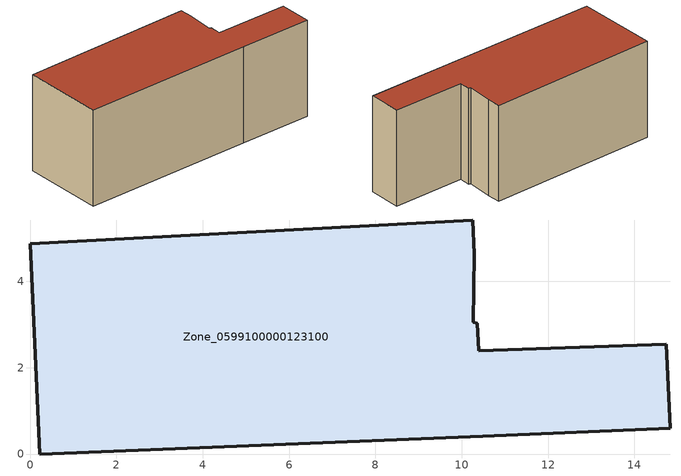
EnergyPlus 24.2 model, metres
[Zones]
Zone_0599100000123100
 floor ground (C_G): 10.48,0.41 0.22,0 0,4.87 10.25,5.42 10.29,4.63 10.27,3.05 10.36,3.03 10.39,2.39 14.74,2.54 14.83,0.6 z0
 wall outside (C_F): 0.22,0 10.48,0.41 14.83,0.6 14.74,2.54 10.39,2.39 10.36,3.03 10.27,3.05 10.29,4.63 10.25,5.42 0,4.87 0.22,0 z0:5.77
 roof outside (C_R): 10.39,2.39 10.36,3.03 10.27,3.05 10.29,4.63 10.25,5.42 0,4.87 0.22,0 10.48,0.41 14.83,0.6 14.74,2.54 z5.77
[BUILDING]
Pand.0599100000123100: North Axis=0; Terrain=City; Loads Convergence Tolerance Value=0.04; Temperature Convergence Tolerance Value=0.4; Solar Distribution=FullExterior; Maximum Number of Warmup Days=25; Minimum Number of Warmup Days=1
[Site:Location]
Rotterdam.The.Hague.AP_ZH_NLD Design_Conditions: Latitude=51.96; Longitude=4.45; Time Zone=1; Elevation=-4.5
[SITE:GROUNDTEMPERATURE:BUILDINGSURFACE]
18, 18, 18, 18, 18, 18, 18, 18, 18, 18, 18, 18
[MATERIAL] Thermal Absorptance=0.9; Solar Absorptance=0.7; Visible Absorptance=0.7
Name | Roughness | Thickness | Conductivity | Density | Specific Heat
G.TI.1946-1964 | MediumSmooth | 0.15 | 1 | 540 | 1210
F.TI.1946-1964 | Rough | 0.3 | 0.857143 | 1920 | 840
R.TI.1946-1964 | MediumRough | 0.2 | 0.277778 | 1500 | 1000
[CONSTRUCTION]
C_G: G.TI.1946-1964
C_F: F.TI.1946-1964
C_R: R.TI.1946-1964
[ZONE]
Zone_0599100000123100: Type=1; Multiplier=1; Ceiling Height=Autocalculate; Volume=Autocalculate; Floor Area=autocalculate; Part of Total Floor Area=Yes
[ZONEINFILTRATION:DESIGNFLOWRATE]
Infil_Zone_0599100000123100: Zone or ZoneList or Space or SpaceList=Zone_0599100000123100; Schedule=AlwaysOn; Design Flow Rate Calculation Method=Flow/Area; Flow Rate per Floor Area=0.003; Constant Term Coefficient=1; Temperature Term Coefficient=0; Velocity Term Coefficient=0; Velocity Squared Term Coefficient=0
[HVACTEMPLATE:ZONE:IDEALLOADSAIRSYSTEM]
Zone_0599100000123100: Maximum Heating Supply Air Temperature=50; Minimum Cooling Supply Air Temperature=13; Maximum Heating Supply Air Humidity Ratio=0.0156; Minimum Cooling Supply Air Humidity Ratio=0.0077; Heating Limit=NoLimit; Cooling Limit=NoLimit; Dehumidification Control Type=ConstantSensibleHeatRatio; Cooling Sensible Heat Ratio=0.7; Dehumidification Setpoint=60; Humidification Control Type=None; Humidification Setpoint=30; Outdoor Air Method=None; Outdoor Air Flow Rate per Person=0.00944; Outdoor Air Flow Rate per Zone Floor Area=0; Outdoor Air Flow Rate per Zone=0; Demand Controlled Ventilation Type=None; Outdoor Air Economizer Type=NoEconomizer; Heat Recovery Type=None; Sensible Heat Recovery Effectiveness=0.7; Latent Heat Recovery Effectiveness=0.65
[ZONECONTROL:THERMOSTAT]
ThermostatControl_Zone_0599100000123100: Zone or ZoneList=Zone_0599100000123100; Control Type Schedule=DualSetpointControlType; Control 1=Thermostat_Zone_0599100000123100; Temperature Difference Between Cutout And Setpoint=0
[THERMOSTATSETPOINT:DUALSETPOINT]
Thermostat_Zone_0599100000123100: Heating Setpoint Temperature Schedule=HeatingSetpoint_Zone_0599100000123100; Cooling Setpoint Temperature Schedule=CoolingSetpoint_Zone_0599100000123100
[SCHEDULE:COMPACT]
HeatingSetpoint_Zone_0599100000123100: Through: 12/31, For: AllDays, Until: 24:00, 21
CoolingSetpoint_Zone_0599100000123100: Through: 12/31, For: AllDays, Until: 24:00, 24
DualSetpointControlType: Through: 12/31, For: AllDays, Until: 24:00, 4
AlwaysOn: Through: 12/31, For: AllDays, Until: 24:00, 1
